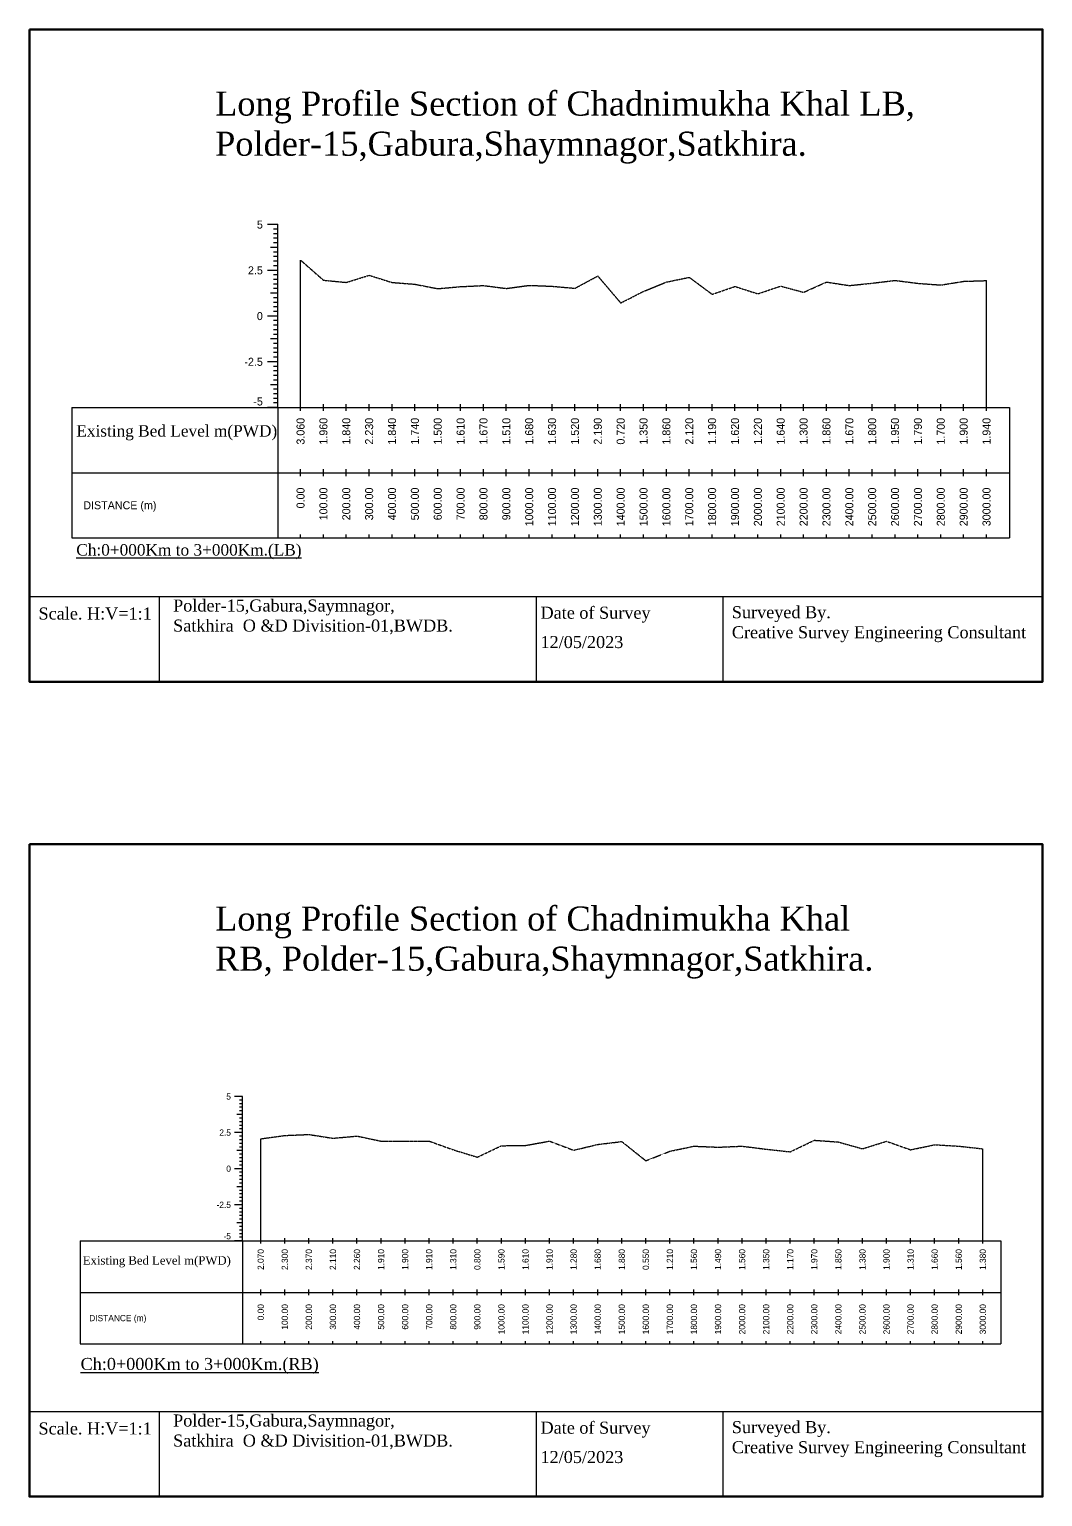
# Model space of a CAD drawing. Header units: inches. Extents: x 2308 to 13708, y -3465 to 2632.
# Drawn here: x 2308 to 6518, y -3465 to 2632 of the extents above; entities that cross this region are included whole.
import ezdxf
from ezdxf.enums import TextEntityAlignment as Align

# ---------------------------------------------------------------- set-up
doc = ezdxf.new("R2010")
doc.units = ezdxf.units.IN
doc.header["$MEASUREMENT"] = 0
doc.linetypes.add('HIDDEN', pattern=[0.375, 0.25, -0.125])
doc.layers.add('CS_Drawing', color=7, linetype='Continuous')
doc.layers.add('GL', color=3, linetype='HIDDEN')
doc.styles.add('romans', font='romans.shx')

msp = doc.modelspace()

# ---------------------------------------------------------------- linework, layer by layer
at = {"color": 4, "lineweight": 50}
for points in [[(2307.9, 2631.6), (6517.9, 2631.6), (6517.9, -78.7), (2307.9, -78.7)], [(2307.9, -754.4), (6517.9, -754.4), (6517.9, -3464.7), (2307.9, -3464.7)]]:
    msp.add_lwpolyline(points, close=True, dxfattribs=at)
for points in [[(2307.9, 274.8), (6517.9, 274.8)], [(2307.9, 274.8), (2307.9, -78.6)], [(2846.8, 274.8), (2846.8, -78.6)], [(4412.9, 274.8), (4412.9, -78.6)], [(5188.8, 274.8), (5188.8, -78.6)], [(2307.9, -3111.2), (6517.9, -3111.2)], [(2307.9, -3111.2), (2307.9, -3464.6)], [(2846.8, -3111.2), (2846.8, -3464.6)], [(4412.9, -3111.2), (4412.9, -3464.6)], [(5188.8, -3111.2), (5188.8, -3464.6)]]:
    msp.add_lwpolyline(points)
at = {"layer": 'CS_Drawing'}
for p, q in [((3339.6, 1820.3), (3296.9, 1820.3)), ((3339.6, 1820.3), (3309.7, 1820.3)), ((3339.6, 1820.3), (3322.5, 1820.3)), ((3339.6, 1801.3), (3322.5, 1801.3)), ((3339.6, 1782.3), (3322.5, 1782.3)), ((3339.6, 1060.3), (3339.6, 1821.7)), ((3339.6, 1725.3), (3309.7, 1725.3)), ((3339.6, 1763.3), (3322.5, 1763.3)), ((3339.6, 1744.3), (3322.5, 1744.3)), ((3339.6, 1725.3), (3322.5, 1725.3)), ((3339.6, 1706.3), (3322.5, 1706.3)), ((3339.6, 1687.3), (3322.5, 1687.3)), ((3339.6, 1668.3), (3322.5, 1668.3)), ((3339.6, 1649.3), (3322.5, 1649.3)), ((3434.6, 1060.3), (3434.6, 1672.9)), ((3339.6, 1630.3), (3296.9, 1630.3)), ((3339.6, 1630.3), (3309.7, 1630.3)), ((3339.6, 1630.3), (3322.5, 1630.3)), ((3339.6, 1611.3), (3322.5, 1611.3)), ((3339.6, 1592.3), (3322.5, 1592.3)), ((6284.6, 1060.3), (6284.6, 1587.8)), ((3339.6, 1535.3), (3309.7, 1535.3)), ((3339.6, 1573.3), (3322.5, 1573.3)), ((3339.6, 1554.3), (3322.5, 1554.3)), ((3339.6, 1535.3), (3322.5, 1535.3)), ((3339.6, 1516.3), (3322.5, 1516.3)), ((3339.6, 1497.3), (3322.5, 1497.3)), ((3339.6, 1478.3), (3322.5, 1478.3)), ((3339.6, 1440.3), (3296.9, 1440.3)), ((3339.6, 1440.3), (3309.7, 1440.3)), ((3339.6, 1459.3), (3322.5, 1459.3)), ((3339.6, 1440.3), (3322.5, 1440.3)), ((3339.6, 1421.3), (3322.5, 1421.3)), ((3339.6, 1402.3), (3322.5, 1402.3)), ((3339.6, 1345.3), (3309.7, 1345.3)), ((3339.6, 1383.3), (3322.5, 1383.3)), ((3339.6, 1364.3), (3322.5, 1364.3)), ((3339.6, 1345.3), (3322.5, 1345.3)), ((3339.6, 1326.3), (3322.5, 1326.3)), ((3339.6, 1307.3), (3322.5, 1307.3)), ((3339.6, 1288.3), (3322.5, 1288.3)), ((3339.6, 1250.3), (3296.9, 1250.3)), ((3339.6, 1250.3), (3309.7, 1250.3)), ((3339.6, 1269.3), (3322.5, 1269.3)), ((3339.6, 1250.3), (3322.5, 1250.3)), ((3339.6, 1231.3), (3322.5, 1231.3)), ((3339.6, 1212.3), (3322.5, 1212.3)), ((3339.6, 1193.3), (3322.5, 1193.3)), ((3339.6, 1174.3), (3322.5, 1174.3)), ((3339.6, 1155.3), (3309.7, 1155.3)), ((3339.6, 1155.3), (3322.5, 1155.3)), ((3339.6, 1136.3), (3322.5, 1136.3)), ((3339.6, 1117.3), (3322.5, 1117.3)), ((3339.6, 1098.3), (3322.5, 1098.3)), ((2484.6, 1060.3), (3339.6, 1060.3)), ((2484.6, 1060.3), (2484.6, 518.8)), ((3339.6, 1060.3), (3296.9, 1060.3)), ((3339.6, 1060.3), (3309.7, 1060.3)), ((3339.6, 1079.3), (3322.5, 1079.3)), ((3339.6, 1060.3), (3322.5, 1060.3)), ((3339.6, 1060.3), (6379.6, 1060.3)), ((3339.6, 1060.3), (3339.6, 518.8)), ((3434.6, 1046.1), (3434.6, 1074.6)), ((3529.6, 1046.1), (3529.6, 1074.6)), ((3624.6, 1046.1), (3624.6, 1074.6)), ((3719.6, 1046.1), (3719.6, 1074.6)), ((3814.6, 1046.1), (3814.6, 1074.6)), ((3909.6, 1046.1), (3909.6, 1074.6)), ((4004.6, 1046.1), (4004.6, 1074.6)), ((4099.6, 1046.1), (4099.6, 1074.6)), ((4194.6, 1046.1), (4194.6, 1074.6)), ((4289.6, 1046.1), (4289.6, 1074.6)), ((4384.6, 1046.1), (4384.6, 1074.6)), ((4479.6, 1046.1), (4479.6, 1074.6)), ((4574.6, 1046.1), (4574.6, 1074.6)), ((4669.6, 1046.1), (4669.6, 1074.6)), ((4764.6, 1046.1), (4764.6, 1074.6)), ((4859.6, 1046.1), (4859.6, 1074.6)), ((4954.6, 1046.1), (4954.6, 1074.6)), ((5049.6, 1046.1), (5049.6, 1074.6)), ((5144.6, 1046.1), (5144.6, 1074.6)), ((5239.6, 1046.1), (5239.6, 1074.6)), ((5334.6, 1046.1), (5334.6, 1074.6)), ((5429.6, 1046.1), (5429.6, 1074.6)), ((5524.6, 1046.1), (5524.6, 1074.6)), ((5619.6, 1046.1), (5619.6, 1074.6)), ((5714.6, 1046.1), (5714.6, 1074.6)), ((5809.6, 1046.1), (5809.6, 1074.6)), ((5904.6, 1046.1), (5904.6, 1074.6)), ((5999.6, 1046.1), (5999.6, 1074.6)), ((6094.6, 1046.1), (6094.6, 1074.6)), ((6189.6, 1046.1), (6189.6, 1074.6)), ((6284.6, 1046.1), (6284.6, 1074.6)), ((6379.6, 1060.3), (6379.6, 518.8)), ((3434.6, 775.3), (3434.6, 803.8)), ((3529.6, 775.3), (3529.6, 803.8)), ((3624.6, 775.3), (3624.6, 803.8)), ((3719.6, 775.3), (3719.6, 803.8)), ((3814.6, 775.3), (3814.6, 803.8)), ((3909.6, 775.3), (3909.6, 803.8)), ((4004.6, 775.3), (4004.6, 803.8)), ((4099.6, 775.3), (4099.6, 803.8)), ((4194.6, 775.3), (4194.6, 803.8)), ((4289.6, 775.3), (4289.6, 803.8)), ((4384.6, 775.3), (4384.6, 803.8)), ((4479.6, 775.3), (4479.6, 803.8)), ((4574.6, 775.3), (4574.6, 803.8)), ((4669.6, 775.3), (4669.6, 803.8)), ((4764.6, 775.3), (4764.6, 803.8)), ((4859.6, 775.3), (4859.6, 803.8)), ((4954.6, 775.3), (4954.6, 803.8)), ((5049.6, 775.3), (5049.6, 803.8)), ((5144.6, 775.3), (5144.6, 803.8)), ((5239.6, 775.3), (5239.6, 803.8)), ((5334.6, 775.3), (5334.6, 803.8)), ((5429.6, 775.3), (5429.6, 803.8)), ((5524.6, 775.3), (5524.6, 803.8)), ((5619.6, 775.3), (5619.6, 803.8)), ((5714.6, 775.3), (5714.6, 803.8)), ((5809.6, 775.3), (5809.6, 803.8)), ((5904.6, 775.3), (5904.6, 803.8)), ((5999.6, 775.3), (5999.6, 803.8)), ((6094.6, 775.3), (6094.6, 803.8)), ((6189.6, 775.3), (6189.6, 803.8)), ((6284.6, 775.3), (6284.6, 803.8)), ((2484.6, 789.6), (3339.6, 789.6)), ((3339.6, 789.6), (6379.6, 789.6)), ((3339.6, 789.6), (6379.6, 789.6)), ((2484.6, 518.8), (3339.6, 518.8)), ((3339.6, 518.8), (6379.6, 518.8)), ((3434.6, 518.8), (3434.6, 533.1)), ((3529.6, 518.8), (3529.6, 533.1)), ((3624.6, 518.8), (3624.6, 533.1)), ((3719.6, 518.8), (3719.6, 533.1)), ((3814.6, 518.8), (3814.6, 533.1)), ((3909.6, 518.8), (3909.6, 533.1)), ((4004.6, 518.8), (4004.6, 533.1)), ((4099.6, 518.8), (4099.6, 533.1)), ((4194.6, 518.8), (4194.6, 533.1)), ((4289.6, 518.8), (4289.6, 533.1)), ((4384.6, 518.8), (4384.6, 533.1)), ((4479.6, 518.8), (4479.6, 533.1)), ((4574.6, 518.8), (4574.6, 533.1)), ((4669.6, 518.8), (4669.6, 533.1)), ((4764.6, 518.8), (4764.6, 533.1)), ((4859.6, 518.8), (4859.6, 533.1)), ((4954.6, 518.8), (4954.6, 533.1)), ((5049.6, 518.8), (5049.6, 533.1)), ((5144.6, 518.8), (5144.6, 533.1)), ((5239.6, 518.8), (5239.6, 533.1)), ((5334.6, 518.8), (5334.6, 533.1)), ((5429.6, 518.8), (5429.6, 533.1)), ((5524.6, 518.8), (5524.6, 533.1)), ((5619.6, 518.8), (5619.6, 533.1)), ((5714.6, 518.8), (5714.6, 533.1)), ((5809.6, 518.8), (5809.6, 533.1)), ((5904.6, 518.8), (5904.6, 533.1)), ((5999.6, 518.8), (5999.6, 533.1)), ((6094.6, 518.8), (6094.6, 533.1)), ((6189.6, 518.8), (6189.6, 533.1)), ((6284.6, 518.8), (6284.6, 533.1)), ((3194.1, -1802.1), (3160.4, -1802.1)), ((3194.1, -1802.1), (3170.5, -1802.1)), ((3194.1, -1802.1), (3180.6, -1802.1)), ((3194.1, -1817.1), (3180.6, -1817.1)), ((3194.1, -2402.1), (3194.1, -1802.1)), ((3194.1, -1877.1), (3170.5, -1877.1)), ((3194.1, -1832.1), (3180.6, -1832.1)), ((3194.1, -1847.1), (3180.6, -1847.1)), ((3194.1, -1862.1), (3180.6, -1862.1)), ((3194.1, -1877.1), (3180.6, -1877.1)), ((3194.1, -1892.1), (3180.6, -1892.1)), ((3194.1, -1907.1), (3180.6, -1907.1)), ((3194.1, -1922.1), (3180.6, -1922.1)), ((3194.1, -1937.1), (3180.6, -1937.1)), ((3194.1, -1952.1), (3160.4, -1952.1)), ((3194.1, -1952.1), (3170.5, -1952.1)), ((3194.1, -1952.1), (3180.6, -1952.1)), ((3194.1, -1967.1), (3180.6, -1967.1)), ((3194.1, -1982.1), (3180.6, -1982.1)), ((3194.1, -1997.1), (3180.6, -1997.1)), ((3269.1, -2402.1), (3269.1, -1977.9)), ((3194.1, -2027.1), (3170.5, -2027.1)), ((3194.1, -2012.1), (3180.6, -2012.1)), ((3194.1, -2027.1), (3180.6, -2027.1)), ((3194.1, -2042.1), (3180.6, -2042.1)), ((3194.1, -2057.1), (3180.6, -2057.1)), ((3194.1, -2072.1), (3180.6, -2072.1)), ((6269.1, -2402.1), (6269.1, -2019.3)), ((3194.1, -2102.1), (3160.4, -2102.1)), ((3194.1, -2102.1), (3170.5, -2102.1)), ((3194.1, -2087.1), (3180.6, -2087.1)), ((3194.1, -2102.1), (3180.6, -2102.1)), ((3194.1, -2117.1), (3180.6, -2117.1)), ((3194.1, -2132.1), (3180.6, -2132.1)), ((3194.1, -2177.1), (3170.5, -2177.1)), ((3194.1, -2147.1), (3180.6, -2147.1)), ((3194.1, -2162.1), (3180.6, -2162.1)), ((3194.1, -2177.1), (3180.6, -2177.1)), ((3194.1, -2192.1), (3180.6, -2192.1)), ((3194.1, -2252.1), (3160.4, -2252.1)), ((3194.1, -2252.1), (3170.5, -2252.1)), ((3194.1, -2207.1), (3180.6, -2207.1)), ((3194.1, -2222.1), (3180.6, -2222.1)), ((3194.1, -2237.1), (3180.6, -2237.1)), ((3194.1, -2252.1), (3180.6, -2252.1)), ((3194.1, -2267.1), (3180.6, -2267.1)), ((3194.1, -2282.1), (3180.6, -2282.1)), ((3194.1, -2297.1), (3180.6, -2297.1)), ((3194.1, -2312.1), (3180.6, -2312.1)), ((3194.1, -2327.1), (3170.5, -2327.1)), ((3194.1, -2327.1), (3180.6, -2327.1)), ((3194.1, -2342.1), (3180.6, -2342.1)), ((3194.1, -2357.1), (3180.6, -2357.1)), ((3194.1, -2372.1), (3180.6, -2372.1)), ((2519.1, -2402.1), (3194.1, -2402.1)), ((2519.1, -2402.1), (2519.1, -2829.6)), ((3194.1, -2402.1), (3160.4, -2402.1)), ((3194.1, -2402.1), (3170.5, -2402.1)), ((3194.1, -2387.1), (3180.6, -2387.1)), ((3194.1, -2402.1), (3180.6, -2402.1)), ((3194.1, -2402.1), (6344.1, -2402.1)), ((3194.1, -2402.1), (3194.1, -2829.6)), ((3269.1, -2413.4), (3269.1, -2390.9)), ((3369.1, -2413.4), (3369.1, -2390.9)), ((3469.1, -2413.4), (3469.1, -2390.9)), ((3569.1, -2413.4), (3569.1, -2390.9)), ((3669.1, -2413.4), (3669.1, -2390.9)), ((3769.1, -2413.4), (3769.1, -2390.9)), ((3869.1, -2413.4), (3869.1, -2390.9)), ((3969.1, -2413.4), (3969.1, -2390.9)), ((4069.1, -2413.4), (4069.1, -2390.9)), ((4169.1, -2413.4), (4169.1, -2390.9)), ((4269.1, -2413.4), (4269.1, -2390.9)), ((4369.1, -2413.4), (4369.1, -2390.9)), ((4469.1, -2413.4), (4469.1, -2390.9)), ((4569.1, -2413.4), (4569.1, -2390.9)), ((4669.1, -2413.4), (4669.1, -2390.9)), ((4769.1, -2413.4), (4769.1, -2390.9)), ((4869.1, -2413.4), (4869.1, -2390.9)), ((4969.1, -2413.4), (4969.1, -2390.9)), ((5069.1, -2413.4), (5069.1, -2390.9)), ((5169.1, -2413.4), (5169.1, -2390.9)), ((5269.1, -2413.4), (5269.1, -2390.9)), ((5369.1, -2413.4), (5369.1, -2390.9)), ((5469.1, -2413.4), (5469.1, -2390.9)), ((5569.1, -2413.4), (5569.1, -2390.9)), ((5669.1, -2413.4), (5669.1, -2390.9)), ((5769.1, -2413.4), (5769.1, -2390.9)), ((5869.1, -2413.4), (5869.1, -2390.9)), ((5969.1, -2413.4), (5969.1, -2390.9)), ((6069.1, -2413.4), (6069.1, -2390.9)), ((6169.1, -2413.4), (6169.1, -2390.9)), ((6269.1, -2413.4), (6269.1, -2390.9)), ((6344.1, -2402.1), (6344.1, -2829.6)), ((2519.1, -2615.9), (3194.1, -2615.9)), ((3194.1, -2615.9), (6344.1, -2615.9)), ((3194.1, -2615.9), (6344.1, -2615.9)), ((3269.1, -2627.1), (3269.1, -2604.6)), ((3369.1, -2627.1), (3369.1, -2604.6)), ((3469.1, -2627.1), (3469.1, -2604.6)), ((3569.1, -2627.1), (3569.1, -2604.6)), ((3669.1, -2627.1), (3669.1, -2604.6)), ((3769.1, -2627.1), (3769.1, -2604.6)), ((3869.1, -2627.1), (3869.1, -2604.6)), ((3969.1, -2627.1), (3969.1, -2604.6)), ((4069.1, -2627.1), (4069.1, -2604.6)), ((4169.1, -2627.1), (4169.1, -2604.6)), ((4269.1, -2627.1), (4269.1, -2604.6)), ((4369.1, -2627.1), (4369.1, -2604.6)), ((4469.1, -2627.1), (4469.1, -2604.6)), ((4569.1, -2627.1), (4569.1, -2604.6)), ((4669.1, -2627.1), (4669.1, -2604.6)), ((4769.1, -2627.1), (4769.1, -2604.6)), ((4869.1, -2627.1), (4869.1, -2604.6)), ((4969.1, -2627.1), (4969.1, -2604.6)), ((5069.1, -2627.1), (5069.1, -2604.6)), ((5169.1, -2627.1), (5169.1, -2604.6)), ((5269.1, -2627.1), (5269.1, -2604.6)), ((5369.1, -2627.1), (5369.1, -2604.6)), ((5469.1, -2627.1), (5469.1, -2604.6)), ((5569.1, -2627.1), (5569.1, -2604.6)), ((5669.1, -2627.1), (5669.1, -2604.6)), ((5769.1, -2627.1), (5769.1, -2604.6)), ((5869.1, -2627.1), (5869.1, -2604.6)), ((5969.1, -2627.1), (5969.1, -2604.6)), ((6069.1, -2627.1), (6069.1, -2604.6)), ((6169.1, -2627.1), (6169.1, -2604.6)), ((6269.1, -2627.1), (6269.1, -2604.6)), ((2519.1, -2829.6), (3194.1, -2829.6)), ((3194.1, -2829.6), (6344.1, -2829.6)), ((3269.1, -2829.6), (3269.1, -2818.4)), ((3369.1, -2829.6), (3369.1, -2818.4)), ((3469.1, -2829.6), (3469.1, -2818.4)), ((3569.1, -2829.6), (3569.1, -2818.4)), ((3669.1, -2829.6), (3669.1, -2818.4)), ((3769.1, -2829.6), (3769.1, -2818.4)), ((3869.1, -2829.6), (3869.1, -2818.4)), ((3969.1, -2829.6), (3969.1, -2818.4)), ((4069.1, -2829.6), (4069.1, -2818.4)), ((4169.1, -2829.6), (4169.1, -2818.4)), ((4269.1, -2829.6), (4269.1, -2818.4)), ((4369.1, -2829.6), (4369.1, -2818.4)), ((4469.1, -2829.6), (4469.1, -2818.4)), ((4569.1, -2829.6), (4569.1, -2818.4)), ((4669.1, -2829.6), (4669.1, -2818.4)), ((4769.1, -2829.6), (4769.1, -2818.4)), ((4869.1, -2829.6), (4869.1, -2818.4)), ((4969.1, -2829.6), (4969.1, -2818.4)), ((5069.1, -2829.6), (5069.1, -2818.4)), ((5169.1, -2829.6), (5169.1, -2818.4)), ((5269.1, -2829.6), (5269.1, -2818.4)), ((5369.1, -2829.6), (5369.1, -2818.4)), ((5469.1, -2829.6), (5469.1, -2818.4)), ((5569.1, -2829.6), (5569.1, -2818.4)), ((5669.1, -2829.6), (5669.1, -2818.4)), ((5769.1, -2829.6), (5769.1, -2818.4)), ((5869.1, -2829.6), (5869.1, -2818.4)), ((5969.1, -2829.6), (5969.1, -2818.4)), ((6069.1, -2829.6), (6069.1, -2818.4)), ((6169.1, -2829.6), (6169.1, -2818.4)), ((6269.1, -2829.6), (6269.1, -2818.4))]:
    msp.add_line(p, q, dxfattribs=at)
at = {"layer": 'GL'}
for points in [[(3434.6, 1672.9), (3529.6, 1589.3), (3624.6, 1580.2), (3719.6, 1609.8), (3814.6, 1580.2), (3909.6, 1572.6), (4004.6, 1554.3), (4099.6, 1562.7), (4194.6, 1567.2), (4289.6, 1555.1), (4384.6, 1568), (4479.6, 1564.2), (4574.6, 1555.8), (4669.6, 1606.8), (4764.6, 1495), (4859.6, 1542.9), (4954.6, 1581.7), (5049.6, 1601.4), (5144.6, 1530.8), (5239.6, 1563.4), (5334.6, 1533), (5429.6, 1565), (5524.6, 1539.1), (5619.6, 1581.7), (5714.6, 1567.2), (5809.6, 1577.1), (5904.6, 1588.5), (5999.6, 1576.4), (6094.6, 1569.5), (6189.6, 1584.7), (6284.6, 1587.8), (6284.6, 1587.8)], [(3269.1, -1977.9), (3369.1, -1964.1), (3469.1, -1959.9), (3569.1, -1975.5), (3669.1, -1966.5), (3769.1, -1987.5), (3869.1, -1988.1), (3969.1, -1987.5), (4069.1, -2023.5), (4169.1, -2054.1), (4269.1, -2006.7), (4369.1, -2005.5), (4469.1, -1987.5), (4569.1, -2025.3), (4669.1, -2001.3), (4769.1, -1989.3), (4869.1, -2069.1), (4969.1, -2029.5), (5069.1, -2008.5), (5169.1, -2012.7), (5269.1, -2008.5), (5369.1, -2021.1), (5469.1, -2031.9), (5569.1, -1983.9), (5669.1, -1991.1), (5769.1, -2019.3), (5869.1, -1988.1), (5969.1, -2023.5), (6069.1, -2002.5), (6169.1, -2008.5), (6269.1, -2019.3), (6269.1, -2019.3)]]:
    msp.add_lwpolyline(points, dxfattribs=at)

# ---------------------------------------------------------------- texts
at = {"attachment_point": 1, "style": 'romans'}
for s, insert, char_height, width in [('{\\fTimes New Roman|b0|i0|c0|p18;Long Profile Section of Chadnimukha Khal LB, Polder-15,Gabura,Shaymnagor,Satkhira.}', (3079.7, 2373.2), 100, 2915.693), ('{\\fTimes New Roman|b0|i0|c0|p18;Existing Bed Level m(PWD)}', (2502.9, 987), 47.5, 857.217), ('{\\fTimes New Roman|b0|i0|c0|p18;\\LCh:0+000Km to 3+000Km.(LB)}', (2502.9, 492.7), 47.5, 1065.926), ('{\\fTimes New Roman|b0|i0|c0|p18;Polder-15,Gabura,Saymnagor,                        Satkhira  O &D Divisition-01,BWDB.}', (2905.2, 262.7), 50, 1426.082), ('{\\fTimes New Roman|b0|i0|c0|p18;Scale. H:V=1:1}', (2346, 229.5), 50, 798.17), ('{\\fTimes New Roman|b0|i0|c0|p18;Date of Survey}', (4431.7, 232.9), 50, 798.17), ('{\\fTimes New Roman|b0|i0|c0|p18;  Surveyed By.                                                  Creative Survey Engineering Consultant}', (5188.8, 235), 50, 1343.146), ('{\\fTimes New Roman|b0|i0|c0|p18;12/05/2023}', (4431.7, 111), 50, 798.17), ('{\\fTimes New Roman|b0|i0|c0|p18;Long Profile Section of Chadnimukha Khal RB, Polder-15,Gabura,Shaymnagor,Satkhira.}', (3079.7, -1012.8), 100, 2876.739), ('{\\fTimes New Roman|b0|i0|c0|p18;Existing Bed Level m(PWD)}', (2529.9, -2465.7), 35, 670.937), ('{\\fTimes New Roman|b0|i0|c0|p18;\\LCh:0+000Km to 3+000Km.(RB)}', (2520.8, -2888.4), 50, 1167.725), ('{\\fTimes New Roman|b0|i0|c0|p18;Scale. H:V=1:1}', (2346, -3156.4), 50, 798.17), ('{\\fTimes New Roman|b0|i0|c0|p18;Polder-15,Gabura,Saymnagor,                        Satkhira  O &D Divisition-01,BWDB.}', (2905.2, -3123.3), 50, 1426.082), ('{\\fTimes New Roman|b0|i0|c0|p18;Date of Survey}', (4431.7, -3153.1), 50, 798.17), ('{\\fTimes New Roman|b0|i0|c0|p18;  Surveyed By.                                                  Creative Survey Engineering Consultant}', (5188.8, -3150.9), 50, 1343.146), ('{\\fTimes New Roman|b0|i0|c0|p18;12/05/2023}', (4431.7, -3275), 50, 798.17)]:
    msp.add_mtext(s, dxfattribs=dict(at, insert=insert, char_height=char_height, width=width))
at = {"layer": 'CS_Drawing'}
for s, height, p in [('5', 33.2, (3277.9, 1820.3)), ('2.5', 33.25, (3277.9, 1630.3)), ('0', 33.2, (3277.9, 1440.3)), ('-2.5', 33.25, (3277.9, 1250.3)), ('5', 26, (3145.4, -1802.1)), ('2.5', 26, (3145.4, -1952.1)), ('0', 26, (3145.4, -2102.1)), ('-2.5', 26, (3145.4, -2252.1))]:
    msp.add_text(s, height=height, dxfattribs=at).set_placement(p, align=Align.MIDDLE_RIGHT)
for height, p in [(33.25, (3277.9, 1068.9)), (26, (3145.4, -2395.4))]:
    msp.add_text('-5', height=height, dxfattribs=at).set_placement(p, align=Align.RIGHT)
for s, height, p in [('3.060', 33.25, (3434.6, 1017.6)), ('1.960', 33.25, (3529.6, 1017.6)), ('1.840', 33.25, (3624.6, 1017.6)), ('2.230', 33.25, (3719.6, 1017.6)), ('1.840', 33.25, (3814.6, 1017.6)), ('1.740', 33.25, (3909.6, 1017.6)), ('1.500', 33.25, (4004.6, 1017.6)), ('1.610', 33.25, (4099.6, 1017.6)), ('1.670', 33.25, (4194.6, 1017.6)), ('1.510', 33.25, (4289.6, 1017.6)), ('1.680', 33.25, (4384.6, 1017.6)), ('1.630', 33.25, (4479.6, 1017.6)), ('1.520', 33.25, (4574.6, 1017.6)), ('2.190', 33.25, (4669.6, 1017.6)), ('0.720', 33.25, (4764.6, 1017.6)), ('1.350', 33.25, (4859.6, 1017.6)), ('1.860', 33.25, (4954.6, 1017.6)), ('2.120', 33.25, (5049.6, 1017.6)), ('1.190', 33.25, (5144.6, 1017.6)), ('1.620', 33.25, (5239.6, 1017.6)), ('1.220', 33.25, (5334.6, 1017.6)), ('1.640', 33.25, (5429.6, 1017.6)), ('1.300', 33.25, (5524.6, 1017.6)), ('1.860', 33.25, (5619.6, 1017.6)), ('1.670', 33.25, (5714.6, 1017.6)), ('1.800', 33.25, (5809.6, 1017.6)), ('1.950', 33.25, (5904.6, 1017.6)), ('1.790', 33.25, (5999.6, 1017.6)), ('1.700', 33.25, (6094.6, 1017.6)), ('1.900', 33.25, (6189.6, 1017.6)), ('1.940', 33.25, (6284.6, 1017.6)), ('0.00', 33.25, (3434.6, 727.8)), ('100.00', 33.25, (3529.6, 727.8)), ('200.00', 33.25, (3624.6, 727.8)), ('300.00', 33.25, (3719.6, 727.8)), ('400.00', 33.25, (3814.6, 727.8)), ('500.00', 33.25, (3909.6, 727.8)), ('600.00', 33.25, (4004.6, 727.8)), ('700.00', 33.25, (4099.6, 727.8)), ('800.00', 33.25, (4194.6, 727.8)), ('900.00', 33.25, (4289.6, 727.8)), ('1000.00', 33.25, (4384.6, 727.8)), ('1100.00', 33.25, (4479.6, 727.8)), ('1200.00', 33.25, (4574.6, 727.8)), ('1300.00', 33.25, (4669.6, 727.8)), ('1400.00', 33.25, (4764.6, 727.8)), ('1500.00', 33.25, (4859.6, 727.8)), ('1600.00', 33.25, (4954.6, 727.8)), ('1700.00', 33.25, (5049.6, 727.8)), ('1800.00', 33.25, (5144.6, 727.8)), ('1900.00', 33.25, (5239.6, 727.8)), ('2000.00', 33.25, (5334.6, 727.8)), ('2100.00', 33.25, (5429.6, 727.8)), ('2200.00', 33.25, (5524.6, 727.8)), ('2300.00', 33.25, (5619.6, 727.8)), ('2400.00', 33.25, (5714.6, 727.8)), ('2500.00', 33.25, (5809.6, 727.8)), ('2600.00', 33.25, (5904.6, 727.8)), ('2700.00', 33.25, (5999.6, 727.8)), ('2800.00', 33.25, (6094.6, 727.8)), ('2900.00', 33.25, (6189.6, 727.8)), ('3000.00', 33.25, (6284.6, 727.8)), ('2.070', 26, (3269.1, -2435.9)), ('2.300', 26, (3369.1, -2435.9)), ('2.370', 26, (3469.1, -2435.9)), ('2.110', 26, (3569.1, -2435.9)), ('2.260', 26, (3669.1, -2435.9)), ('1.910', 26, (3769.1, -2435.9)), ('1.900', 26, (3869.1, -2435.9)), ('1.910', 26, (3969.1, -2435.9)), ('1.310', 26, (4069.1, -2435.9)), ('0.800', 26, (4169.1, -2435.9)), ('1.590', 26, (4269.1, -2435.9)), ('1.610', 26, (4369.1, -2435.9)), ('1.910', 26, (4469.1, -2435.9)), ('1.280', 26, (4569.1, -2435.9)), ('1.680', 26, (4669.1, -2435.9)), ('1.880', 26, (4769.1, -2435.9)), ('0.550', 26, (4869.1, -2435.9)), ('1.210', 26, (4969.1, -2435.9)), ('1.560', 26, (5069.1, -2435.9)), ('1.490', 26, (5169.1, -2435.9)), ('1.560', 26, (5269.1, -2435.9)), ('1.350', 26, (5369.1, -2435.9)), ('1.170', 26, (5469.1, -2435.9)), ('1.970', 26, (5569.1, -2435.9)), ('1.850', 26, (5669.1, -2435.9)), ('1.380', 26, (5769.1, -2435.9)), ('1.900', 26, (5869.1, -2435.9)), ('1.310', 26, (5969.1, -2435.9)), ('1.660', 26, (6069.1, -2435.9)), ('1.560', 26, (6169.1, -2435.9)), ('1.380', 26, (6269.1, -2435.9)), ('0.00', 26, (3269.1, -2664.6)), ('100.00', 26, (3369.1, -2664.6)), ('200.00', 26, (3469.1, -2664.6)), ('300.00', 26, (3569.1, -2664.6)), ('400.00', 26, (3669.1, -2664.6)), ('500.00', 26, (3769.1, -2664.6)), ('600.00', 26, (3869.1, -2664.6)), ('700.00', 26, (3969.1, -2664.6)), ('800.00', 26, (4069.1, -2664.6)), ('900.00', 26, (4169.1, -2664.6)), ('1000.00', 26, (4269.1, -2664.6)), ('1100.00', 26, (4369.1, -2664.6)), ('1200.00', 26, (4469.1, -2664.6)), ('1300.00', 26, (4569.1, -2664.6)), ('1400.00', 26, (4669.1, -2664.6)), ('1500.00', 26, (4769.1, -2664.6)), ('1600.00', 26, (4869.1, -2664.6)), ('1700.00', 26, (4969.1, -2664.6)), ('1800.00', 26, (5069.1, -2664.6)), ('1900.00', 26, (5169.1, -2664.6)), ('2000.00', 26, (5269.1, -2664.6)), ('2100.00', 26, (5369.1, -2664.6)), ('2200.00', 26, (5469.1, -2664.6)), ('2300.00', 26, (5569.1, -2664.6)), ('2400.00', 26, (5669.1, -2664.6)), ('2500.00', 26, (5769.1, -2664.6)), ('2600.00', 26, (5869.1, -2664.6)), ('2700.00', 26, (5969.1, -2664.6)), ('2800.00', 26, (6069.1, -2664.6)), ('2900.00', 26, (6169.1, -2664.6)), ('3000.00', 26, (6269.1, -2664.6))]:
    msp.add_text(s, height=height, rotation=90, dxfattribs=at).set_placement(p, align=Align.MIDDLE_RIGHT)
for height, p in [(33.25, (2532.1, 654.2)), (26, (2556.6, -2722.7))]:
    msp.add_text('DISTANCE (m)', height=height, dxfattribs=at).set_placement(p, align=Align.MIDDLE_LEFT)

doc.saveas('drawing.dxf')
